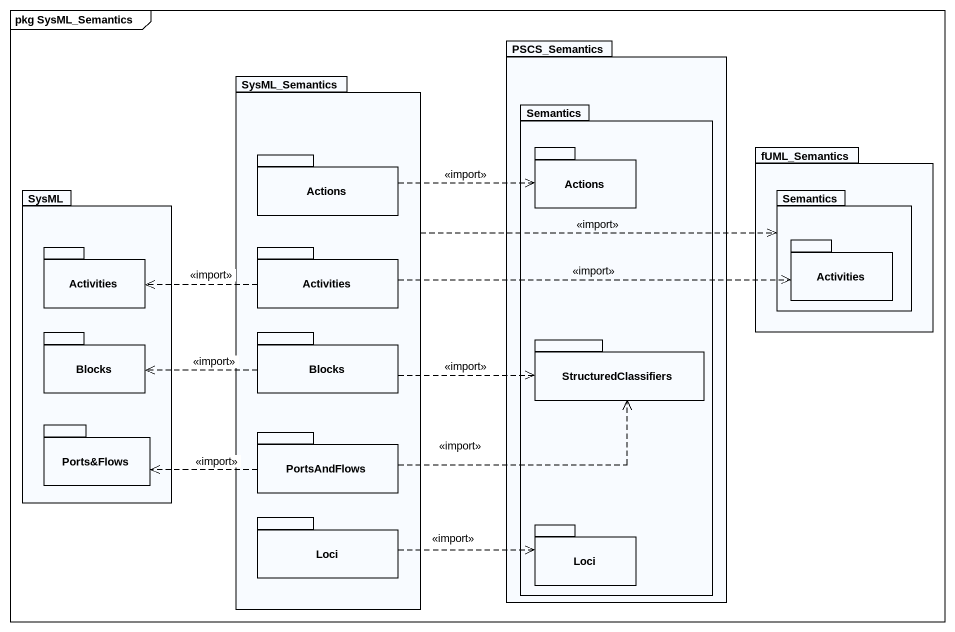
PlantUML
@startuml
mainframe pkg SysML_Semantics
package SysML_Semantics {
  package Actions {
  }
  package "Activities" as Activities_2 {
  }
  package "Blocks" as Blocks_2 {
  }
  package PortsAndFlows {
  }
  package Loci {
  }
}
package PSCS_Semantics {
  package Semantics {
    package "Actions" as Actions_2 {
    }
    package StructuredClassifiers {
    }
    package "Loci" as Loci_2 {
    }
  }
}
package fUML_Semantics {
  package "Semantics" as Semantics_2 {
    package "Activities" as Activities_3 {
    }
  }
}
package SysML {
  package Activities {
  }
  package Blocks {
  }
  package "Ports&Flows" as Ports_Flows {
  }
}
SysML_Semantics .right.> Semantics_2 : <<import>>
Actions .right.> Actions_2 : <<import>>
Activities_2 .left.> Activities : <<import>>
Activities_2 .right.> Activities_3 : <<import>>
Blocks_2 .left.> Blocks : <<import>>
Blocks_2 .right.> StructuredClassifiers : <<import>>
PortsAndFlows .right.> StructuredClassifiers : <<import>>
PortsAndFlows .left.> Ports_Flows : <<import>>
Loci .right.> Loci_2 : <<import>>
@enduml
